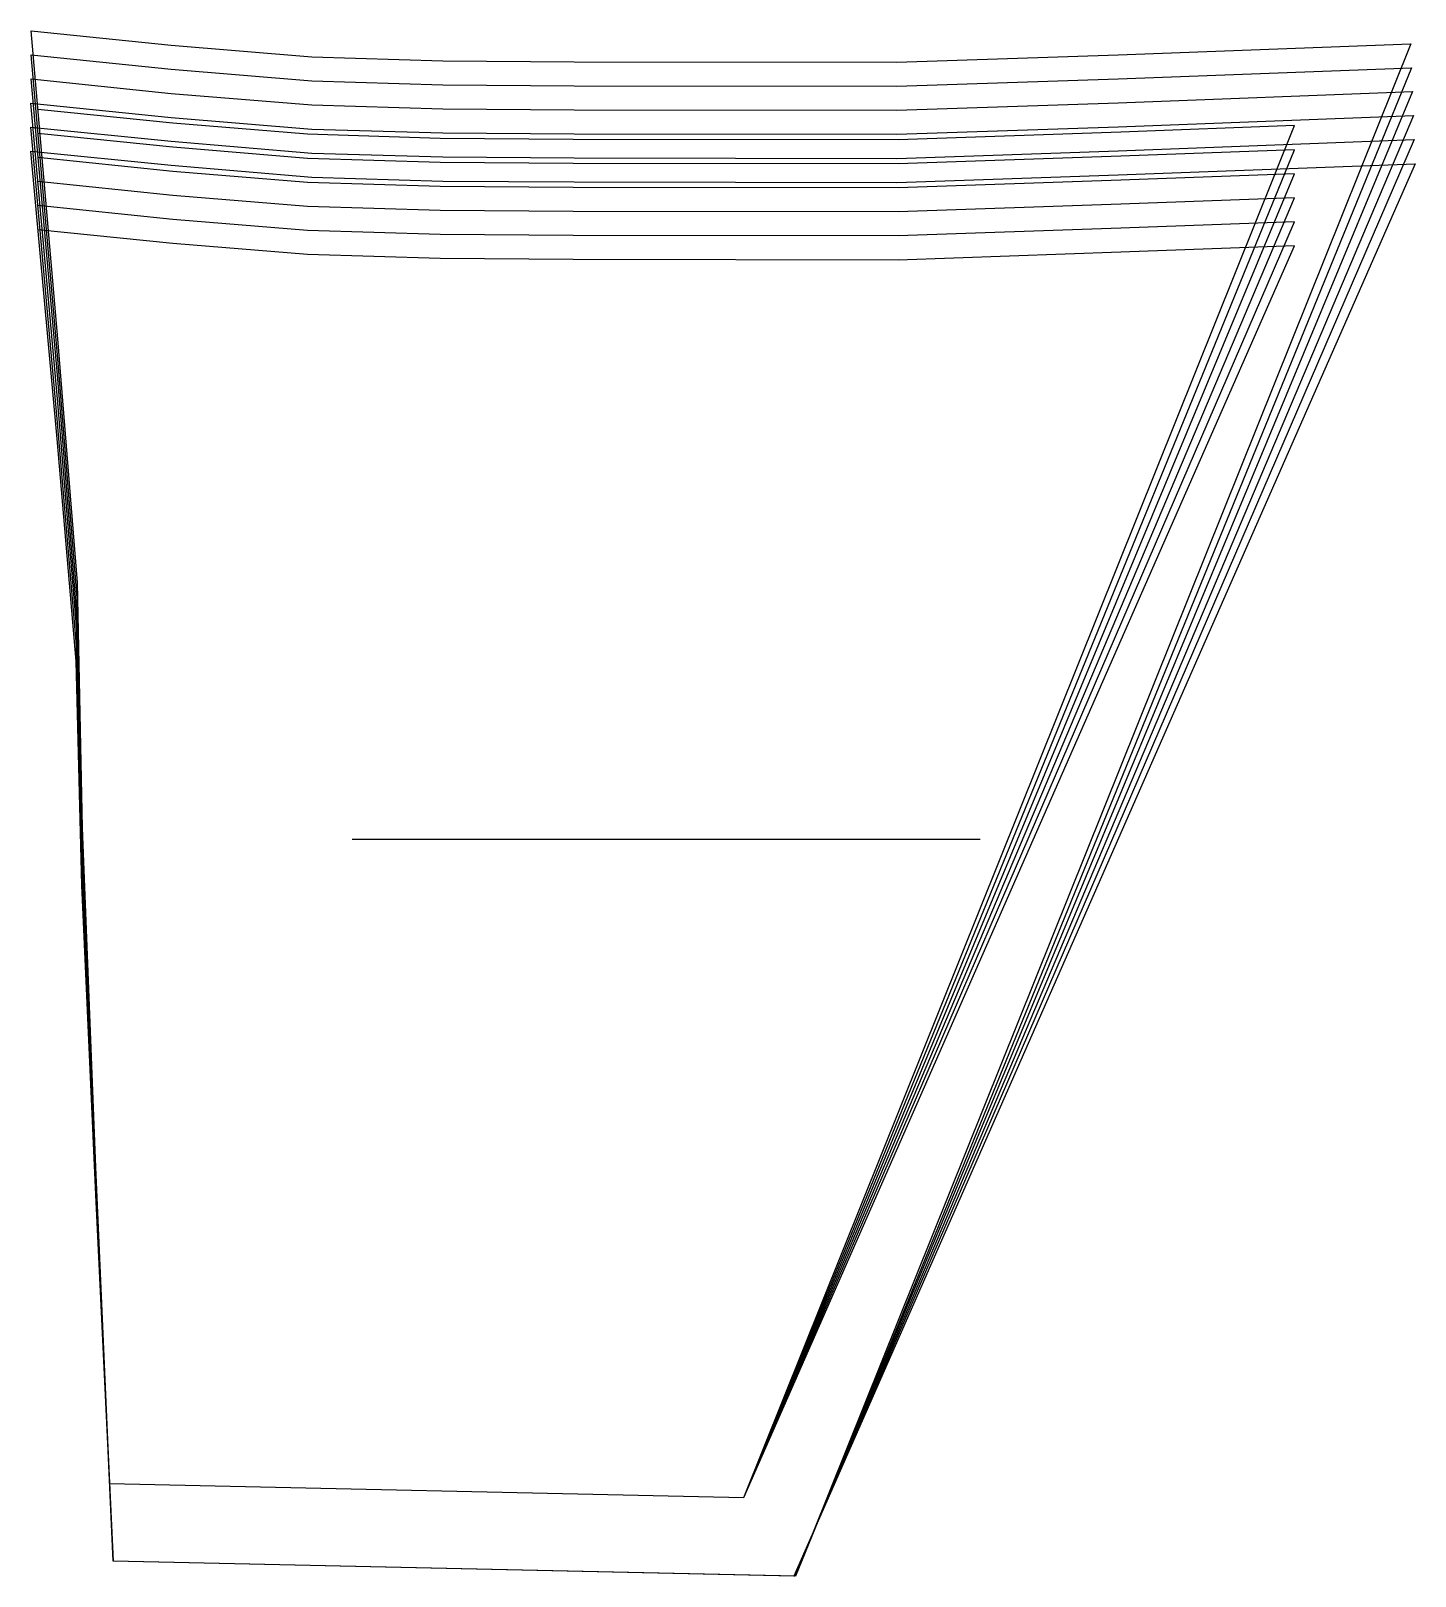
# Model space of a CAD drawing. Header units: inches. Extents: x 0 to 7.03, y 0 to 7.84.
import ezdxf

# ---------------------------------------------------------------- set-up
doc = ezdxf.new("R2010")
doc.units = ezdxf.units.IN

msp = doc.modelspace()

# ---------------------------------------------------------------- linework, layer by layer
at = {"layer": 'T001L001'}
for points in [[(3.883, 0), (0.418, 0.076), (0.33, 2.076), (0.262, 3.798), (0.237, 5.044), (0.137, 6.281), (0.001, 7.844), (0.713, 7.771), (1.426, 7.712), (2.092, 7.692), (2.758, 7.687), (4.398, 7.685), (5.521, 7.723), (7.007, 7.779), (3.883, 0)], [(3.882, 0), (0.418, 0.076), (0.33, 2.048), (0.261, 3.74), (0.235, 4.964), (0.137, 6.18), (0.001, 7.722), (0.713, 7.649), (1.426, 7.59), (2.092, 7.57), (2.758, 7.565), (4.398, 7.563), (5.521, 7.601), (7.011, 7.657), (3.882, 0)], [(3.88, 0), (0.418, 0.076), (0.33, 2.02), (0.261, 3.682), (0.234, 4.884), (0.136, 6.078), (0.001, 7.6), (0.713, 7.527), (1.426, 7.468), (2.092, 7.448), (2.758, 7.443), (4.398, 7.441), (5.521, 7.479), (7.016, 7.536), (3.88, 0)], [(3.878, 0), (0.419, 0.076), (0.329, 1.992), (0.26, 3.624), (0.233, 4.804), (0.135, 5.976), (0, 7.478), (0.713, 7.405), (1.426, 7.346), (2.092, 7.326), (2.758, 7.321), (4.398, 7.319), (5.521, 7.357), (7.02, 7.414), (3.878, 0)], [(0.4, 0.47), (3.62, 0.399), (6.416, 7.363), (5.535, 7.33), (4.404, 7.291), (2.754, 7.293), (2.079, 7.298), (1.404, 7.319), (0.72, 7.375), (0.036, 7.445)], [(3.876, 0), (0.419, 0.076), (0.329, 1.964), (0.26, 3.565), (0.232, 4.724), (0.134, 5.875), (0, 7.356), (0.712, 7.284), (1.426, 7.224), (2.092, 7.204), (2.758, 7.199), (4.398, 7.197), (5.521, 7.235), (7.025, 7.292), (3.876, 0)], [(0.4, 0.47), (3.62, 0.399), (6.416, 7.241), (5.535, 7.208), (4.404, 7.169), (2.754, 7.171), (2.079, 7.176), (1.404, 7.197), (0.72, 7.253), (0.036, 7.323)], [(3.874, 0), (0.42, 0.076), (0.329, 1.936), (0.259, 3.507), (0.23, 4.644), (0.134, 5.773), (0, 7.234), (0.712, 7.162), (1.426, 7.102), (2.092, 7.082), (2.758, 7.077), (4.398, 7.075), (5.521, 7.113), (7.029, 7.17), (3.874, 0)], [(0.4, 0.47), (3.62, 0.399), (6.416, 7.119), (5.535, 7.086), (4.404, 7.047), (2.754, 7.049), (2.079, 7.054), (1.404, 7.075), (0.72, 7.131), (0.036, 7.201)], [(0.4, 0.47), (3.62, 0.399), (6.416, 6.997), (5.535, 6.964), (4.404, 6.925), (2.754, 6.927), (2.079, 6.932), (1.404, 6.953), (0.72, 7.009), (0.036, 7.079)], [(0.4, 0.47), (3.62, 0.399), (6.416, 6.875), (5.535, 6.842), (4.404, 6.803), (2.754, 6.805), (2.079, 6.81), (1.404, 6.831), (0.72, 6.887), (0.036, 6.957)], [(0.4, 0.47), (3.62, 0.399), (6.416, 6.753), (5.535, 6.72), (4.404, 6.681), (2.754, 6.683), (2.079, 6.688), (1.404, 6.709), (0.72, 6.765), (0.036, 6.835)], [(4.821, 3.739), (1.631, 3.739)]]:
    msp.add_lwpolyline(points, dxfattribs=at)

doc.saveas('drawing.dxf')
